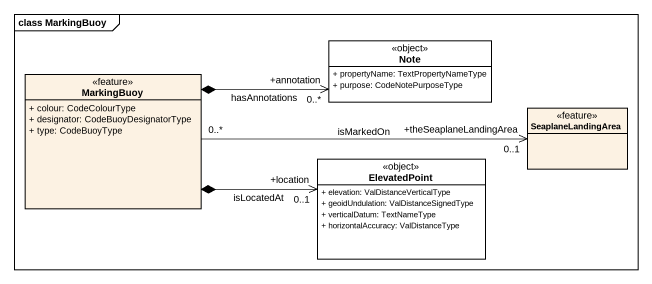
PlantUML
@startuml
mainframe class MarkingBuoy
hide circle
hide empty members
skinparam classAttributeIconSize 0
class "Note" as Note_ <<object>> #FFFFFF {
  + propertyName: TextPropertyNameType
  + purpose: CodeNotePurposeType
}
class MarkingBuoy <<feature>> {
  + colour: CodeColourType
  + designator: CodeBuoyDesignatorType
  + type: CodeBuoyType
}
class SeaplaneLandingArea <<feature>>
class ElevatedPoint <<object>> #FFFFFF {
  + elevation: ValDistanceVerticalType
  + geoidUndulation: ValDistanceSignedType
  + verticalDatum: TextNameType
  + horizontalAccuracy: ValDistanceType
}
MarkingBuoy *-right-> "+annotation\n0..*" Note_ : hasAnnotations
MarkingBuoy "0..*" -right-> "+theSeaplaneLandingArea\n0..1" SeaplaneLandingArea : isMarkedOn
MarkingBuoy *-right-> "+location\n0..1" ElevatedPoint : isLocatedAt
@enduml
